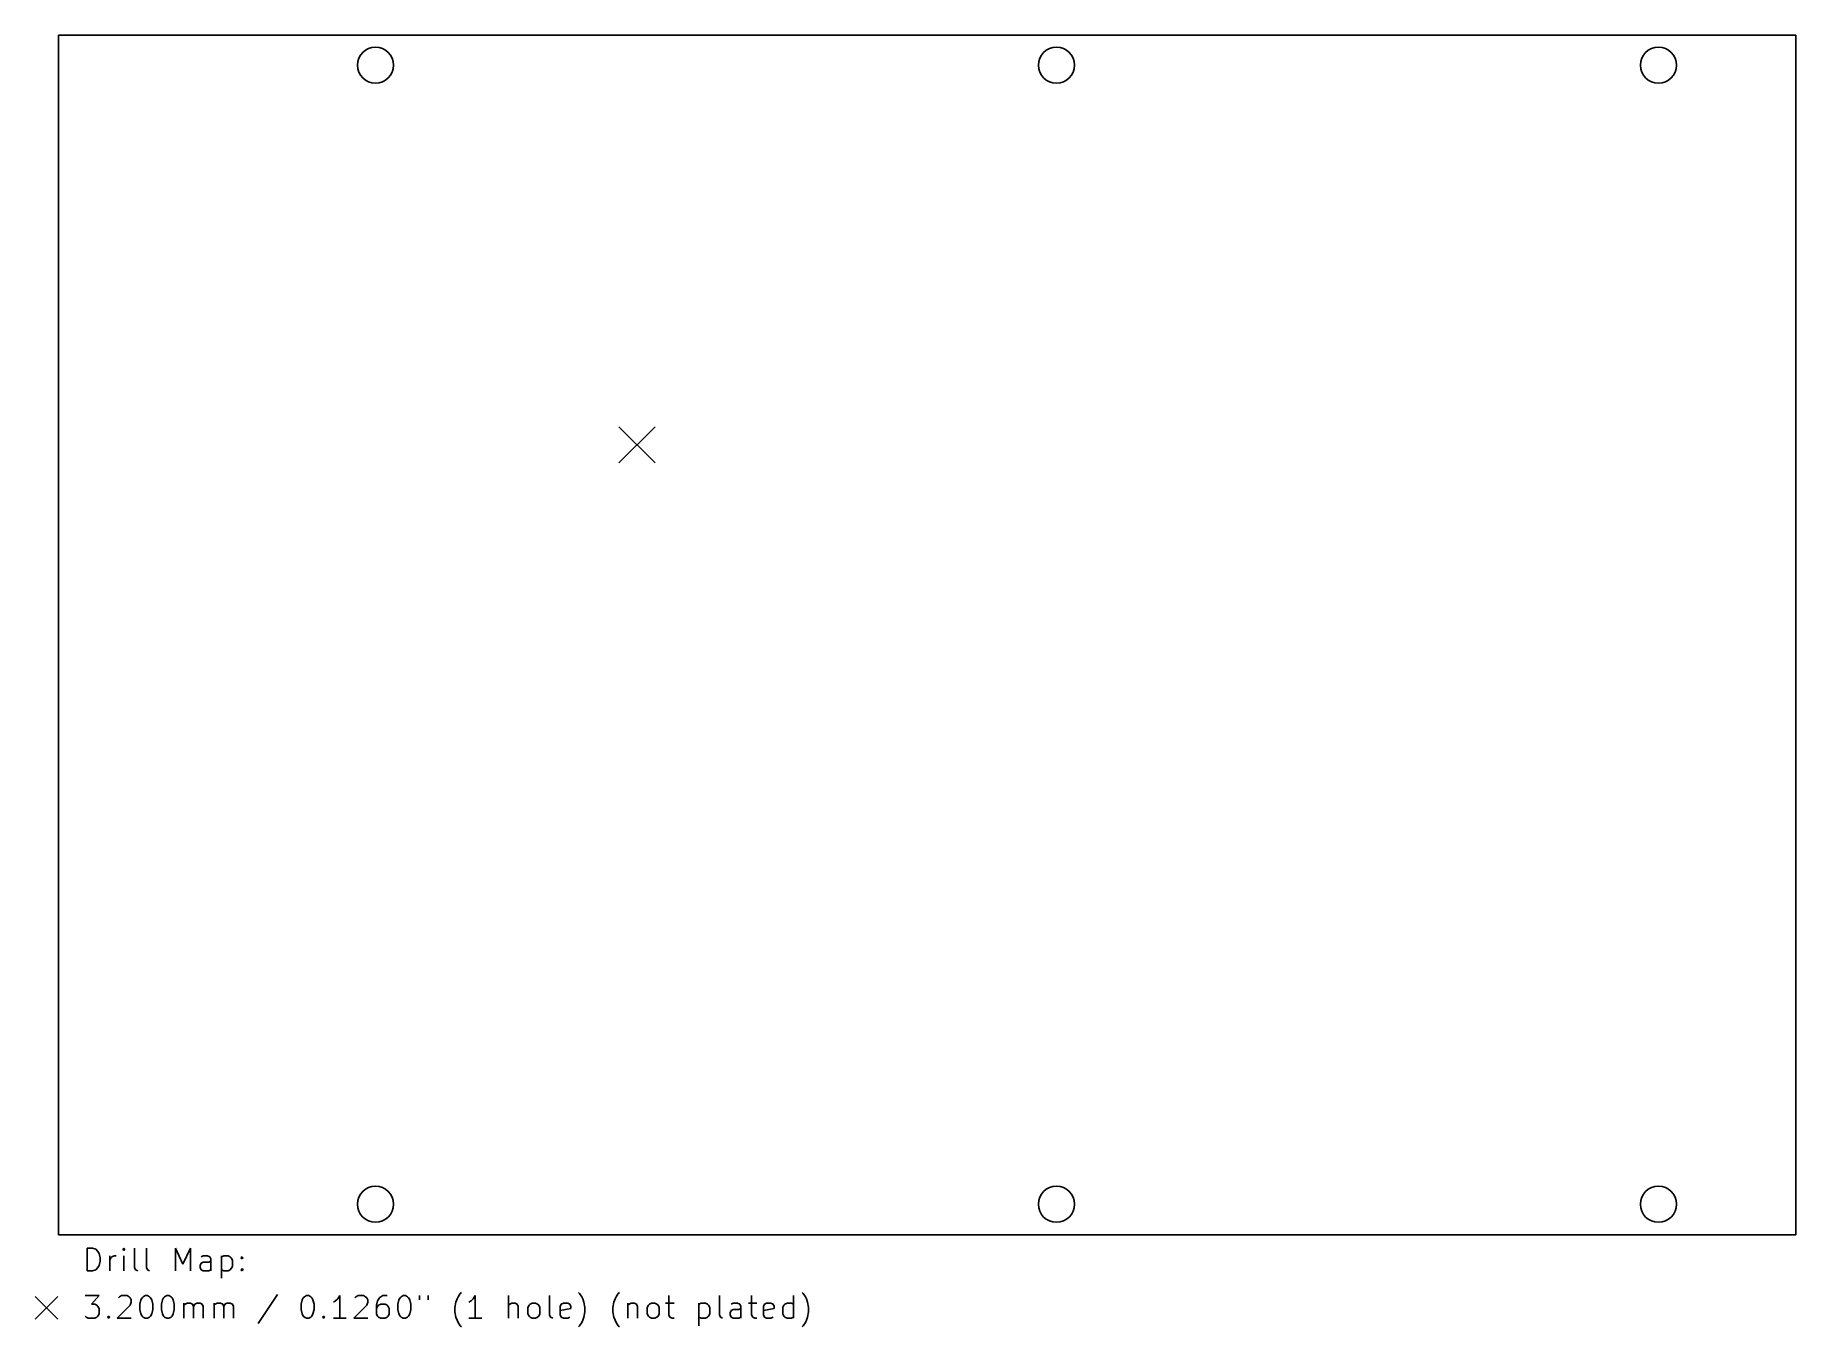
# Model space of a CAD drawing. Extents: x 113 to 269, y -143 to -28.
import ezdxf

# ---------------------------------------------------------------- set-up
doc = ezdxf.new("R2010")
doc.units = 0
doc.layers.add('BLACK', color=7, linetype='CONTINUOUS')

msp = doc.modelspace()

# ---------------------------------------------------------------- linework, layer by layer
at = {"layer": 'BLACK', "linetype": 'CONTINUOUS'}
for p, q in [((114.805, -28.15), (268.7, -28.15)), ((114.805, -134.4), (114.805, -28.15)), ((268.7, -28.15), (268.7, -134.4)), ((164.44, -62.84), (167.64, -66.04)), ((167.64, -62.84), (164.44, -66.04)), ((268.7, -134.4), (114.805, -134.4)), ((117.337768, -137.589838), (117.337768, -135.589838)), ((117.337768, -135.589838), (117.813958, -135.589838)), ((117.813958, -135.589838), (118.099673, -135.685076)), ((118.099673, -135.685076), (118.290149, -135.875552)), ((120.575863, -135.589838), (120.480625, -135.685076)), ((120.480625, -135.685076), (120.575863, -135.780314)), ((120.671101, -135.685076), (120.575863, -135.589838)), ((120.575863, -135.589838), (120.575863, -135.780314)), ((120.575863, -135.780314), (120.671101, -135.685076)), ((121.528244, -137.304123), (121.528244, -135.589838)), ((122.575863, -137.304123), (122.575863, -135.589838)), ((125.147292, -137.589838), (125.147292, -135.589838)), ((125.147292, -135.589838), (125.813959, -137.018409)), ((125.813959, -137.018409), (126.480625, -135.589838)), ((126.480625, -135.589838), (126.480625, -137.589838)), ((118.290149, -135.875552), (118.385387, -136.066028)), ((118.385387, -137.113647), (118.290149, -137.304123)), ((118.385387, -136.066028), (118.480625, -136.44698)), ((118.480625, -136.732695), (118.385387, -137.113647)), ((118.480625, -136.44698), (118.480625, -136.732695)), ((119.337768, -137.589838), (119.337768, -136.256504)), ((119.337768, -136.637457), (119.433006, -136.44698)), ((119.433006, -136.44698), (119.528244, -136.351742)), ((119.528244, -136.351742), (119.71872, -136.256504)), ((119.71872, -136.256504), (119.909197, -136.256504)), ((120.575863, -137.589838), (120.575863, -136.256504)), ((127.337768, -137.113647), (127.433006, -136.923171)), ((127.337768, -137.304123), (127.337768, -137.113647)), ((127.623482, -136.256504), (127.433006, -136.351742)), ((127.433006, -136.923171), (127.623482, -136.827933)), ((128.004435, -136.256504), (127.623482, -136.256504)), ((127.623482, -136.827933), (128.099673, -136.827933)), ((128.194911, -136.351742), (128.004435, -136.256504)), ((128.099673, -136.827933), (128.290149, -136.732695)), ((128.290149, -136.542219), (128.194911, -136.351742)), ((128.290149, -137.589838), (128.290149, -136.542219)), ((129.24253, -136.256504), (129.24253, -138.256504)), ((129.24253, -136.351742), (129.433006, -136.256504)), ((129.433006, -136.256504), (129.813959, -136.256504)), ((129.813959, -136.256504), (130.004435, -136.351742)), ((130.004435, -136.351742), (130.099673, -136.44698)), ((130.099673, -136.44698), (130.194911, -136.637457)), ((130.194911, -137.208885), (130.099673, -137.399361)), ((130.194911, -136.637457), (130.194911, -137.208885)), ((130.956816, -136.44698), (131.052054, -136.351742)), ((131.052054, -136.542219), (130.956816, -136.44698)), ((131.052054, -136.351742), (131.147292, -136.44698)), ((131.052054, -136.351742), (131.052054, -136.542219)), ((131.147292, -136.44698), (131.052054, -136.542219)), ((117.813958, -137.589838), (117.337768, -137.589838)), ((118.099673, -137.4946), (117.813958, -137.589838)), ((118.290149, -137.304123), (118.099673, -137.4946)), ((121.623482, -137.4946), (121.528244, -137.304123)), ((121.813958, -137.589838), (121.623482, -137.4946)), ((122.671101, -137.4946), (122.575863, -137.304123)), ((122.861577, -137.589838), (122.671101, -137.4946)), ((127.433006, -137.4946), (127.337768, -137.304123)), ((127.623482, -137.589838), (127.433006, -137.4946)), ((128.099673, -137.589838), (127.623482, -137.589838)), ((128.290149, -137.4946), (128.099673, -137.589838)), ((129.433006, -137.589838), (129.24253, -137.4946)), ((129.813959, -137.589838), (129.433006, -137.589838)), ((130.004435, -137.4946), (129.813959, -137.589838)), ((130.099673, -137.399361), (130.004435, -137.4946)), ((130.956816, -137.4946), (131.052054, -137.399361)), ((131.052054, -137.589838), (130.956816, -137.4946)), ((131.052054, -137.399361), (131.147292, -137.4946)), ((131.052054, -137.399361), (131.052054, -137.589838)), ((131.147292, -137.4946), (131.052054, -137.589838)), ((112.73, -139.875), (114.73, -141.875)), ((114.73, -139.875), (112.73, -141.875)), ((117.147292, -139.789838), (118.385387, -139.789838)), ((118.385387, -139.789838), (117.71872, -140.551742)), ((120.099673, -139.980314), (120.194911, -139.885076)), ((120.194911, -139.885076), (120.385387, -139.789838)), ((120.385387, -139.789838), (120.861578, -139.789838)), ((120.861578, -139.789838), (121.052054, -139.885076)), ((121.052054, -139.885076), (121.147292, -139.980314)), ((121.147292, -139.980314), (121.24253, -140.17079)), ((121.24253, -140.361266), (121.147292, -140.64698)), ((121.24253, -140.17079), (121.24253, -140.361266)), ((122.004435, -140.551742), (122.099673, -140.17079)), ((122.099673, -140.17079), (122.194911, -139.980314)), ((122.194911, -139.980314), (122.290149, -139.885076)), ((122.290149, -139.885076), (122.480625, -139.789838)), ((122.480625, -139.789838), (122.671102, -139.789838)), ((122.671102, -139.789838), (122.861578, -139.885076)), ((122.861578, -139.885076), (122.956816, -139.980314)), ((122.956816, -139.980314), (123.052054, -140.17079)), ((123.052054, -140.17079), (123.147292, -140.551742)), ((123.909197, -140.551742), (124.004435, -140.17079)), ((124.004435, -140.17079), (124.099673, -139.980314)), ((124.099673, -139.980314), (124.194911, -139.885076)), ((124.194911, -139.885076), (124.385387, -139.789838)), ((124.385387, -139.789838), (124.575864, -139.789838)), ((124.575864, -139.789838), (124.76634, -139.885076)), ((124.76634, -139.885076), (124.861578, -139.980314)), ((124.861578, -139.980314), (124.956816, -140.17079)), ((124.956816, -140.17079), (125.052054, -140.551742)), ((134.194912, -139.6946), (132.480627, -142.266028)), ((136.290151, -140.551742), (136.385389, -140.17079)), ((136.385389, -140.17079), (136.480627, -139.980314)), ((136.480627, -139.980314), (136.575865, -139.885076)), ((136.575865, -139.885076), (136.766341, -139.789838)), ((136.766341, -139.789838), (136.956818, -139.789838)), ((136.956818, -139.789838), (137.147294, -139.885076)), ((137.147294, -139.885076), (137.242532, -139.980314)), ((137.242532, -139.980314), (137.33777, -140.17079)), ((137.33777, -140.17079), (137.433008, -140.551742)), ((139.33777, -140.266028), (139.147294, -140.361266)), ((139.528246, -140.075552), (139.33777, -140.266028)), ((139.718722, -139.789838), (139.528246, -140.075552)), ((139.718722, -141.789838), (139.718722, -139.789838)), ((141.052056, -139.980314), (141.147294, -139.885076)), ((141.147294, -139.885076), (141.33777, -139.789838)), ((141.33777, -139.789838), (141.813961, -139.789838)), ((141.813961, -139.789838), (142.004437, -139.885076)), ((142.004437, -139.885076), (142.099675, -139.980314)), ((142.099675, -139.980314), (142.194913, -140.17079)), ((142.194913, -140.361266), (142.099675, -140.64698)), ((142.194913, -140.17079), (142.194913, -140.361266)), ((143.052056, -140.266028), (142.956818, -140.64698)), ((143.242532, -139.980314), (143.052056, -140.266028)), ((143.33777, -139.885076), (143.242532, -139.980314)), ((143.528246, -139.789838), (143.33777, -139.885076)), ((143.909199, -139.789838), (143.528246, -139.789838)), ((144.86158, -140.551742), (144.956818, -140.17079)), ((144.956818, -140.17079), (145.052056, -139.980314)), ((145.052056, -139.980314), (145.147294, -139.885076)), ((145.147294, -139.885076), (145.33777, -139.789838)), ((145.33777, -139.789838), (145.528247, -139.789838)), ((145.528247, -139.789838), (145.718723, -139.885076)), ((145.718723, -139.885076), (145.813961, -139.980314)), ((145.813961, -139.980314), (145.909199, -140.17079)), ((145.909199, -140.17079), (146.004437, -140.551742)), ((146.766342, -139.789838), (146.766342, -140.17079)), ((147.528247, -139.789838), (147.528247, -140.17079)), ((149.9092, -140.837457), (150.004438, -140.361266)), ((150.004438, -140.361266), (150.099676, -140.075552)), ((150.099676, -140.075552), (150.194914, -139.885076)), ((150.194914, -139.885076), (150.38539, -139.599361)), ((150.38539, -139.599361), (150.480629, -139.504123)), ((151.337771, -140.266028), (151.147295, -140.361266)), ((151.528247, -140.075552), (151.337771, -140.266028)), ((151.718723, -139.789838), (151.528247, -140.075552)), ((151.718723, -141.789838), (151.718723, -139.789838)), ((154.671105, -141.789838), (154.671105, -139.789838)), ((158.290153, -141.504123), (158.290153, -139.789838)), ((160.95682, -139.599361), (160.861582, -139.504123)), ((161.147296, -139.885076), (160.95682, -139.599361)), ((161.242534, -140.075552), (161.147296, -139.885076)), ((161.337772, -140.361266), (161.242534, -140.075552)), ((161.43301, -140.837457), (161.337772, -140.361266)), ((163.909201, -140.837457), (164.004439, -140.361266)), ((164.004439, -140.361266), (164.099677, -140.075552)), ((164.099677, -140.075552), (164.194915, -139.885076)), ((164.194915, -139.885076), (164.385391, -139.599361)), ((164.385391, -139.599361), (164.48063, -139.504123)), ((168.861582, -139.789838), (168.861582, -141.504123)), ((173.337773, -141.504123), (173.337773, -139.789838)), ((176.194916, -139.789838), (176.194916, -141.504123)), ((179.909202, -141.789838), (179.909202, -139.789838)), ((180.766345, -139.599361), (180.671107, -139.504123)), ((180.956821, -139.885076), (180.766345, -139.599361)), ((181.052059, -140.075552), (180.956821, -139.885076)), ((181.147297, -140.361266), (181.052059, -140.075552)), ((181.242535, -140.837457), (181.147297, -140.361266)), ((117.24253, -141.6946), (117.147292, -141.599361)), ((117.433006, -141.789838), (117.24253, -141.6946)), ((118.004435, -141.789838), (117.433006, -141.789838)), ((117.71872, -140.551742), (118.004435, -140.551742)), ((118.004435, -140.551742), (118.194911, -140.64698)), ((118.194911, -141.6946), (118.004435, -141.789838)), ((118.194911, -140.64698), (118.290149, -140.742219)), ((118.290149, -141.599361), (118.194911, -141.6946)), ((118.290149, -140.742219), (118.385387, -140.932695)), ((118.385387, -141.408885), (118.290149, -141.599361)), ((118.385387, -140.932695), (118.385387, -141.408885)), ((119.147292, -141.6946), (119.24253, -141.599361)), ((119.24253, -141.789838), (119.147292, -141.6946)), ((119.24253, -141.599361), (119.337768, -141.6946)), ((119.24253, -141.599361), (119.24253, -141.789838)), ((119.337768, -141.6946), (119.24253, -141.789838)), ((121.147292, -140.64698), (120.004435, -141.789838)), ((120.004435, -141.789838), (121.24253, -141.789838)), ((122.004435, -141.027933), (122.004435, -140.551742)), ((122.099673, -141.408885), (122.004435, -141.027933)), ((122.194911, -141.599361), (122.099673, -141.408885)), ((122.290149, -141.6946), (122.194911, -141.599361)), ((122.480625, -141.789838), (122.290149, -141.6946)), ((122.671102, -141.789838), (122.480625, -141.789838)), ((122.861578, -141.6946), (122.671102, -141.789838)), ((122.956816, -141.599361), (122.861578, -141.6946)), ((123.052054, -141.408885), (122.956816, -141.599361)), ((123.147292, -141.027933), (123.052054, -141.408885)), ((123.147292, -140.551742), (123.147292, -141.027933)), ((123.909197, -141.027933), (123.909197, -140.551742)), ((124.004435, -141.408885), (123.909197, -141.027933)), ((124.099673, -141.599361), (124.004435, -141.408885)), ((124.194911, -141.6946), (124.099673, -141.599361)), ((124.385387, -141.789838), (124.194911, -141.6946)), ((124.575864, -141.789838), (124.385387, -141.789838)), ((124.76634, -141.6946), (124.575864, -141.789838)), ((124.861578, -141.599361), (124.76634, -141.6946)), ((124.956816, -141.408885), (124.861578, -141.599361)), ((125.052054, -141.027933), (124.956816, -141.408885)), ((125.052054, -140.551742), (125.052054, -141.027933)), ((125.909197, -141.789838), (125.909197, -140.456504)), ((125.909197, -140.64698), (126.004435, -140.551742)), ((126.004435, -140.551742), (126.194911, -140.456504)), ((126.194911, -140.456504), (126.480626, -140.456504)), ((126.480626, -140.456504), (126.671102, -140.551742)), ((126.671102, -140.551742), (126.76634, -140.742219)), ((126.76634, -140.742219), (126.861578, -140.551742)), ((126.76634, -140.742219), (126.76634, -141.789838)), ((126.861578, -140.551742), (127.052054, -140.456504)), ((127.052054, -140.456504), (127.337768, -140.456504)), ((127.337768, -140.456504), (127.528245, -140.551742)), ((127.528245, -140.551742), (127.623483, -140.742219)), ((127.623483, -140.742219), (127.623483, -141.789838)), ((128.575864, -141.789838), (128.575864, -140.456504)), ((128.575864, -140.64698), (128.671102, -140.551742)), ((128.671102, -140.551742), (128.861578, -140.456504)), ((128.861578, -140.456504), (129.147293, -140.456504)), ((129.147293, -140.456504), (129.337769, -140.551742)), ((129.337769, -140.551742), (129.433007, -140.742219)), ((129.433007, -140.742219), (129.528245, -140.551742)), ((129.433007, -140.742219), (129.433007, -141.789838)), ((129.528245, -140.551742), (129.718721, -140.456504)), ((129.718721, -140.456504), (130.004435, -140.456504)), ((130.004435, -140.456504), (130.194912, -140.551742)), ((130.194912, -140.551742), (130.29015, -140.742219)), ((130.29015, -140.742219), (130.29015, -141.789838)), ((136.290151, -141.027933), (136.290151, -140.551742)), ((136.385389, -141.408885), (136.290151, -141.027933)), ((136.480627, -141.599361), (136.385389, -141.408885)), ((136.575865, -141.6946), (136.480627, -141.599361)), ((136.766341, -141.789838), (136.575865, -141.6946)), ((136.956818, -141.789838), (136.766341, -141.789838)), ((137.147294, -141.6946), (136.956818, -141.789838)), ((137.242532, -141.599361), (137.147294, -141.6946)), ((137.33777, -141.408885), (137.242532, -141.599361)), ((137.433008, -141.027933), (137.33777, -141.408885)), ((137.433008, -140.551742), (137.433008, -141.027933)), ((138.194913, -141.6946), (138.290151, -141.599361)), ((138.290151, -141.789838), (138.194913, -141.6946)), ((138.290151, -141.599361), (138.385389, -141.6946)), ((138.290151, -141.599361), (138.290151, -141.789838)), ((138.385389, -141.6946), (138.290151, -141.789838)), ((140.290151, -141.789838), (139.147294, -141.789838)), ((142.099675, -140.64698), (140.956818, -141.789838)), ((140.956818, -141.789838), (142.194913, -141.789838)), ((142.956818, -140.64698), (142.956818, -141.408885)), ((143.052056, -140.742219), (142.956818, -140.932695)), ((142.956818, -141.408885), (143.052056, -141.599361)), ((143.147294, -140.64698), (143.052056, -140.742219)), ((143.052056, -141.599361), (143.147294, -141.6946)), ((143.33777, -140.551742), (143.147294, -140.64698)), ((143.147294, -141.6946), (143.33777, -141.789838)), ((143.718723, -140.551742), (143.33777, -140.551742)), ((143.33777, -141.789838), (143.718723, -141.789838)), ((143.909199, -140.64698), (143.718723, -140.551742)), ((143.718723, -141.789838), (143.909199, -141.6946)), ((144.004437, -140.742219), (143.909199, -140.64698)), ((143.909199, -141.6946), (144.004437, -141.599361)), ((144.099675, -140.932695), (144.004437, -140.742219)), ((144.004437, -141.599361), (144.099675, -141.408885)), ((144.099675, -141.408885), (144.099675, -140.932695)), ((144.86158, -141.027933), (144.86158, -140.551742)), ((144.956818, -141.408885), (144.86158, -141.027933)), ((145.052056, -141.599361), (144.956818, -141.408885)), ((145.147294, -141.6946), (145.052056, -141.599361)), ((145.33777, -141.789838), (145.147294, -141.6946)), ((145.528247, -141.789838), (145.33777, -141.789838)), ((145.718723, -141.6946), (145.528247, -141.789838)), ((145.813961, -141.599361), (145.718723, -141.6946)), ((145.909199, -141.408885), (145.813961, -141.599361)), ((146.004437, -141.027933), (145.909199, -141.408885)), ((146.004437, -140.551742), (146.004437, -141.027933)), ((149.9092, -141.218409), (149.9092, -140.837457)), ((150.004438, -141.6946), (149.9092, -141.218409)), ((150.099676, -141.980314), (150.004438, -141.6946)), ((152.290152, -141.789838), (151.147295, -141.789838)), ((154.766343, -140.551742), (154.671105, -140.64698)), ((154.956819, -140.456504), (154.766343, -140.551742)), ((155.242534, -140.456504), (154.956819, -140.456504)), ((155.43301, -140.551742), (155.242534, -140.456504)), ((155.528248, -140.742219), (155.43301, -140.551742)), ((155.528248, -141.789838), (155.528248, -140.742219)), ((156.385391, -140.837457), (156.480629, -140.64698)), ((156.385391, -141.408885), (156.385391, -140.837457)), ((156.480629, -141.599361), (156.385391, -141.408885)), ((156.480629, -140.64698), (156.575867, -140.551742)), ((156.575867, -141.6946), (156.480629, -141.599361)), ((156.575867, -140.551742), (156.766343, -140.456504)), ((156.766343, -141.789838), (156.575867, -141.6946)), ((156.766343, -140.456504), (157.052058, -140.456504)), ((157.052058, -141.789838), (156.766343, -141.789838)), ((157.052058, -140.456504), (157.242534, -140.551742)), ((157.242534, -141.6946), (157.052058, -141.789838)), ((157.242534, -140.551742), (157.337772, -140.64698)), ((157.337772, -141.599361), (157.242534, -141.6946)), ((157.337772, -140.64698), (157.43301, -140.837457)), ((157.43301, -141.408885), (157.337772, -141.599361)), ((157.43301, -140.837457), (157.43301, -141.408885)), ((158.385391, -141.6946), (158.290153, -141.504123)), ((158.575867, -141.789838), (158.385391, -141.6946)), ((159.242534, -140.742219), (159.337772, -140.551742)), ((159.242534, -141.504123), (159.242534, -140.742219)), ((160.194915, -140.932695), (159.242534, -141.123171)), ((159.337772, -141.6946), (159.242534, -141.504123)), ((159.337772, -140.551742), (159.528248, -140.456504)), ((159.528248, -141.789838), (159.337772, -141.6946)), ((159.528248, -140.456504), (159.909201, -140.456504)), ((159.909201, -141.789838), (159.528248, -141.789838)), ((159.909201, -140.456504), (160.099677, -140.551742)), ((160.099677, -141.6946), (159.909201, -141.789838)), ((160.099677, -140.551742), (160.194915, -140.742219)), ((160.194915, -140.742219), (160.194915, -140.932695)), ((161.242534, -141.980314), (161.337772, -141.6946)), ((161.337772, -141.6946), (161.43301, -141.218409)), ((161.43301, -141.218409), (161.43301, -140.837457)), ((163.909201, -141.218409), (163.909201, -140.837457)), ((164.004439, -141.6946), (163.909201, -141.218409)), ((164.099677, -141.980314), (164.004439, -141.6946)), ((165.242534, -140.456504), (165.242534, -141.789838)), ((165.242534, -140.64698), (165.337772, -140.551742)), ((165.337772, -140.551742), (165.528248, -140.456504)), ((165.528248, -140.456504), (165.813963, -140.456504)), ((165.813963, -140.456504), (166.004439, -140.551742)), ((166.004439, -140.551742), (166.099677, -140.742219)), ((166.099677, -140.742219), (166.099677, -141.789838)), ((166.95682, -140.837457), (167.052058, -140.64698)), ((166.95682, -141.408885), (166.95682, -140.837457)), ((167.052058, -141.599361), (166.95682, -141.408885)), ((167.052058, -140.64698), (167.147296, -140.551742)), ((167.147296, -141.6946), (167.052058, -141.599361)), ((167.147296, -140.551742), (167.337772, -140.456504)), ((167.337772, -141.789838), (167.147296, -141.6946)), ((167.337772, -140.456504), (167.623487, -140.456504)), ((167.623487, -141.789838), (167.337772, -141.789838)), ((167.623487, -140.456504), (167.813963, -140.551742)), ((167.813963, -141.6946), (167.623487, -141.789838)), ((167.813963, -140.551742), (167.909201, -140.64698)), ((167.909201, -141.599361), (167.813963, -141.6946)), ((167.909201, -140.64698), (168.004439, -140.837457)), ((168.004439, -141.408885), (167.909201, -141.599361)), ((168.004439, -140.837457), (168.004439, -141.408885)), ((168.575868, -140.456504), (169.337772, -140.456504)), ((168.861582, -141.504123), (168.95682, -141.6946)), ((168.95682, -141.6946), (169.147296, -141.789838)), ((169.147296, -141.789838), (169.337772, -141.789838)), ((171.528249, -140.456504), (171.528249, -142.456504)), ((171.528249, -140.551742), (171.718725, -140.456504)), ((171.718725, -141.789838), (171.528249, -141.6946)), ((171.718725, -140.456504), (172.099678, -140.456504)), ((172.099678, -141.789838), (171.718725, -141.789838)), ((172.099678, -140.456504), (172.290154, -140.551742)), ((172.290154, -141.6946), (172.099678, -141.789838)), ((172.290154, -140.551742), (172.385392, -140.64698)), ((172.385392, -141.599361), (172.290154, -141.6946)), ((172.385392, -140.64698), (172.48063, -140.837457)), ((172.48063, -141.408885), (172.385392, -141.599361)), ((172.48063, -140.837457), (172.48063, -141.408885)), ((173.433011, -141.6946), (173.337773, -141.504123)), ((173.623487, -141.789838), (173.433011, -141.6946)), ((174.290154, -141.313647), (174.385392, -141.123171)), ((174.290154, -141.504123), (174.290154, -141.313647)), ((174.385392, -141.6946), (174.290154, -141.504123)), ((174.575868, -140.456504), (174.385392, -140.551742)), ((174.385392, -141.123171), (174.575868, -141.027933)), ((174.575868, -141.789838), (174.385392, -141.6946)), ((174.956821, -140.456504), (174.575868, -140.456504)), ((174.575868, -141.027933), (175.052059, -141.027933)), ((175.052059, -141.789838), (174.575868, -141.789838)), ((175.147297, -140.551742), (174.956821, -140.456504)), ((175.052059, -141.027933), (175.242535, -140.932695)), ((175.242535, -141.6946), (175.052059, -141.789838)), ((175.242535, -140.742219), (175.147297, -140.551742)), ((175.242535, -141.789838), (175.242535, -140.742219)), ((175.909202, -140.456504), (176.671106, -140.456504)), ((176.194916, -141.504123), (176.290154, -141.6946)), ((176.290154, -141.6946), (176.48063, -141.789838)), ((176.48063, -141.789838), (176.671106, -141.789838)), ((177.242535, -140.742219), (177.337773, -140.551742)), ((177.242535, -141.504123), (177.242535, -140.742219)), ((178.194916, -140.932695), (177.242535, -141.123171)), ((177.337773, -141.6946), (177.242535, -141.504123)), ((177.337773, -140.551742), (177.528249, -140.456504)), ((177.528249, -141.789838), (177.337773, -141.6946)), ((177.528249, -140.456504), (177.909202, -140.456504)), ((177.909202, -141.789838), (177.528249, -141.789838)), ((177.909202, -140.456504), (178.099678, -140.551742)), ((178.099678, -141.6946), (177.909202, -141.789838)), ((178.099678, -140.551742), (178.194916, -140.742219)), ((178.194916, -140.742219), (178.194916, -140.932695)), ((178.956821, -140.837457), (179.052059, -140.64698)), ((178.956821, -141.408885), (178.956821, -140.837457)), ((179.052059, -141.599361), (178.956821, -141.408885)), ((179.052059, -140.64698), (179.147297, -140.551742)), ((179.147297, -141.6946), (179.052059, -141.599361)), ((179.147297, -140.551742), (179.337773, -140.456504)), ((179.337773, -141.789838), (179.147297, -141.6946)), ((179.337773, -140.456504), (179.718726, -140.456504)), ((179.718726, -141.789838), (179.337773, -141.789838)), ((179.718726, -140.456504), (179.909202, -140.551742)), ((179.909202, -141.6946), (179.718726, -141.789838)), ((181.052059, -141.980314), (181.147297, -141.6946)), ((181.147297, -141.6946), (181.242535, -141.218409)), ((181.242535, -141.218409), (181.242535, -140.837457)), ((150.194914, -142.17079), (150.099676, -141.980314)), ((150.38539, -142.456504), (150.194914, -142.17079)), ((150.480629, -142.551742), (150.38539, -142.456504)), ((160.861582, -142.551742), (160.95682, -142.456504)), ((160.95682, -142.456504), (161.147296, -142.17079)), ((161.147296, -142.17079), (161.242534, -141.980314)), ((164.194915, -142.17079), (164.099677, -141.980314)), ((164.385391, -142.456504), (164.194915, -142.17079)), ((164.48063, -142.551742), (164.385391, -142.456504)), ((180.671107, -142.551742), (180.766345, -142.456504)), ((180.766345, -142.456504), (180.956821, -142.17079)), ((180.956821, -142.17079), (181.052059, -141.980314))]:
    msp.add_line(p, q, dxfattribs=at)
at = {"layer": 'BLACK'}
for centre in [(142.875, -30.8), (203.2, -30.8), (256.53095, -30.8), (142.875, -131.7), (203.2, -131.7), (256.53095, -131.7)]:
    msp.add_circle(centre, 1.6, dxfattribs=at)

doc.saveas('drawing.dxf')
